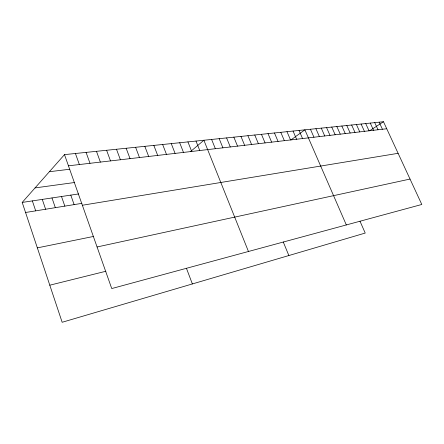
<?xml version="1.0" encoding="UTF-8"?>
<svg xmlns="http://www.w3.org/2000/svg" width="444" height="444" viewBox="0 0 444 444"><rect width="100%" height="100%" fill="white"/><g stroke="black" fill="none" stroke-linecap="round" stroke-linejoin="round"><path stroke-width="0.67" d="M359.984 221.19L365.218 233.061L62.154 322.272L22.2 202.431L64.502 154.617L383.483 121.728L421.8 204.473L111.738 288.561L64.502 154.617M190.554 151.559L203.89 140.243L248.451 251.482M291.059 139.86L304.895 129.831L346.326 224.942M369.763 130.697L383.483 121.728M49.789 285.192L105.872 271.256M97.07 246.975L410.034 179.06M37.352 247.874L93.584 236.43M82.362 205.25L398.113 153.319M25.558 212.493L81.918 203.352M22.2 202.431L78.599 193.939M35.043 187.912L74.592 182.506M49.378 171.711L69.797 169.247M68.454 165.812L386.735 128.749M379.148 122.178L382.412 129.248M374.742 122.627L378.027 129.759M370.268 123.088L373.565 130.281M365.723 123.56L369.036 130.808M361.105 124.037L364.435 131.341M356.41 124.52L359.757 131.89M351.642 125.014L355 132.44M346.792 125.513L350.166 133.006M341.858 126.018L345.249 133.577M336.846 126.534L340.254 134.16M331.746 127.062L335.17 134.754M326.562 127.595L329.997 135.353M321.284 128.138L324.736 135.964M315.917 128.693L319.386 136.591M310.45 129.26L313.941 137.224M299.034 130.436L302.553 138.55M293.062 131.052L296.598 139.244M286.979 131.679L290.531 139.949M280.78 132.318L284.349 140.67M274.464 132.967L278.049 141.403M268.026 133.633L271.628 142.152M261.455 134.31L265.074 142.913M254.762 134.998L258.397 143.695M247.93 135.703L251.582 144.483M240.959 136.425L244.627 145.293M283.266 241.986L288.861 255.539M233.849 137.157L237.534 146.12M226.59 137.906L230.292 146.964M219.181 138.667L222.899 147.824M211.616 139.449L215.351 148.707M195.998 141.059L199.761 150.522M187.934 141.891L191.714 151.459M179.692 142.74L183.483 152.414M171.267 143.606L175.075 153.396M162.648 144.494L166.478 154.395M153.84 145.404L157.681 155.422M144.827 146.337L148.679 156.471M186.424 268.243L192.369 283.944M135.603 147.286L139.472 157.542M126.163 148.257L130.042 158.641M116.5 149.256L120.391 159.762M106.604 150.277L110.506 160.917M96.465 151.321L100.377 162.093M86.075 152.392L89.999 163.303M75.425 153.491L79.359 164.541M70.796 195.11L74.12 204.617M61.494 196.514L64.824 206.127M51.987 197.946L55.328 207.664M42.274 199.406L45.621 209.241M32.351 200.899L35.698 210.85"/></g></svg>
